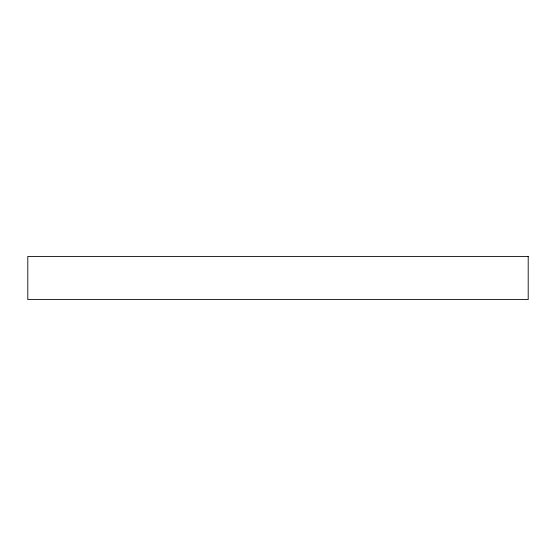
<?xml version="1.0" encoding="UTF-8"?>
<svg xmlns="http://www.w3.org/2000/svg" width="556" height="556" viewBox="0 0 556 556"><rect width="100%" height="100%" fill="white"/><g stroke="black" fill="none" stroke-linecap="round" stroke-linejoin="round"><path stroke-width="0.83" d="M528.2 256.434L27.8 256.434L27.8 299.566L528.2 299.566L528.2 256.434"/></g></svg>
